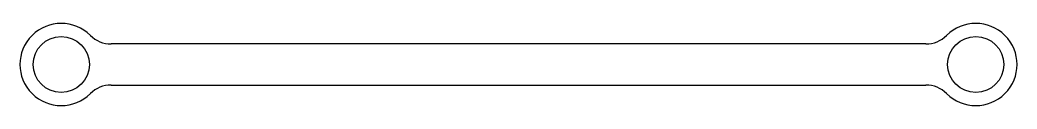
# Model space of a CAD drawing. Header units: millimetres. Extents: x -169 to 169, y -14 to 14.
import ezdxf

# ---------------------------------------------------------------- set-up
doc = ezdxf.new("R2010")
doc.units = ezdxf.units.MM

msp = doc.modelspace()

# ---------------------------------------------------------------- linework, layer by layer
at = {"color": 7, "linetype": 'Continuous', "lineweight": 25}
for p, q in [((138.06, 7), (-138.06, 7)), ((-138.06, -7), (138.06, -7))]:
    msp.add_line(p, q, dxfattribs=at)
for centre in [(-155, 0), (155, 0)]:
    msp.add_circle(centre, 9.53, dxfattribs=at)
for centre, radius, start, end in [((-155, 0), 14, 45.0948, 314.9052), ((155, 0), 14, 225.0948, 134.9052), ((-138.06, 17), 10, 225.0948, 270), ((138.06, 17), 10, 270, 314.9052), ((-138.06, -17), 10, 90, 134.9052), ((138.06, -17), 10, 45.0948, 90)]:
    msp.add_arc(centre, radius, start, end, dxfattribs=at)

doc.saveas('drawing.dxf')
